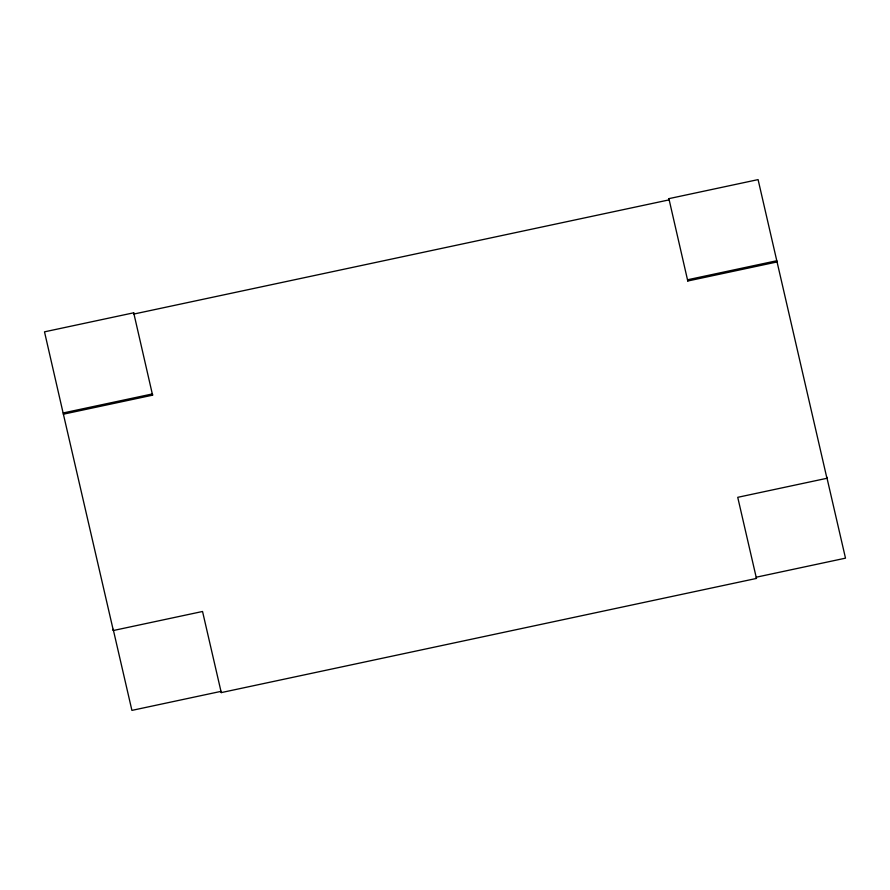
<?xml version="1.0" encoding="UTF-8"?>
<svg xmlns="http://www.w3.org/2000/svg" width="890" height="890" viewBox="0 0 890 890"><rect width="100%" height="100%" fill="white"/><g stroke="black" fill="none" stroke-linecap="round" stroke-linejoin="round"><path stroke-width="1.33" d="M63.39 414.195L152.59 395.171L133.7 312.802L44.5 331.837L63.39 414.195L113.341 630.509L202.542 611.486L221.265 692.598L756.456 578.433L756.3 577.198L845.5 558.163L826.765 477.051L826.932 478.286L737.732 497.321L756.456 578.433M133.7 312.802L133.856 314.048L669.046 199.883L668.891 198.648L758.091 179.613L826.932 478.286M63.235 412.949L152.435 393.925L152.59 395.171M776.814 260.737L687.625 279.76L687.781 281.006L776.981 261.971M668.891 198.648L687.781 281.006M221.265 692.598L221.109 691.352L131.909 710.387L113.186 629.263L113.341 630.509"/></g></svg>
